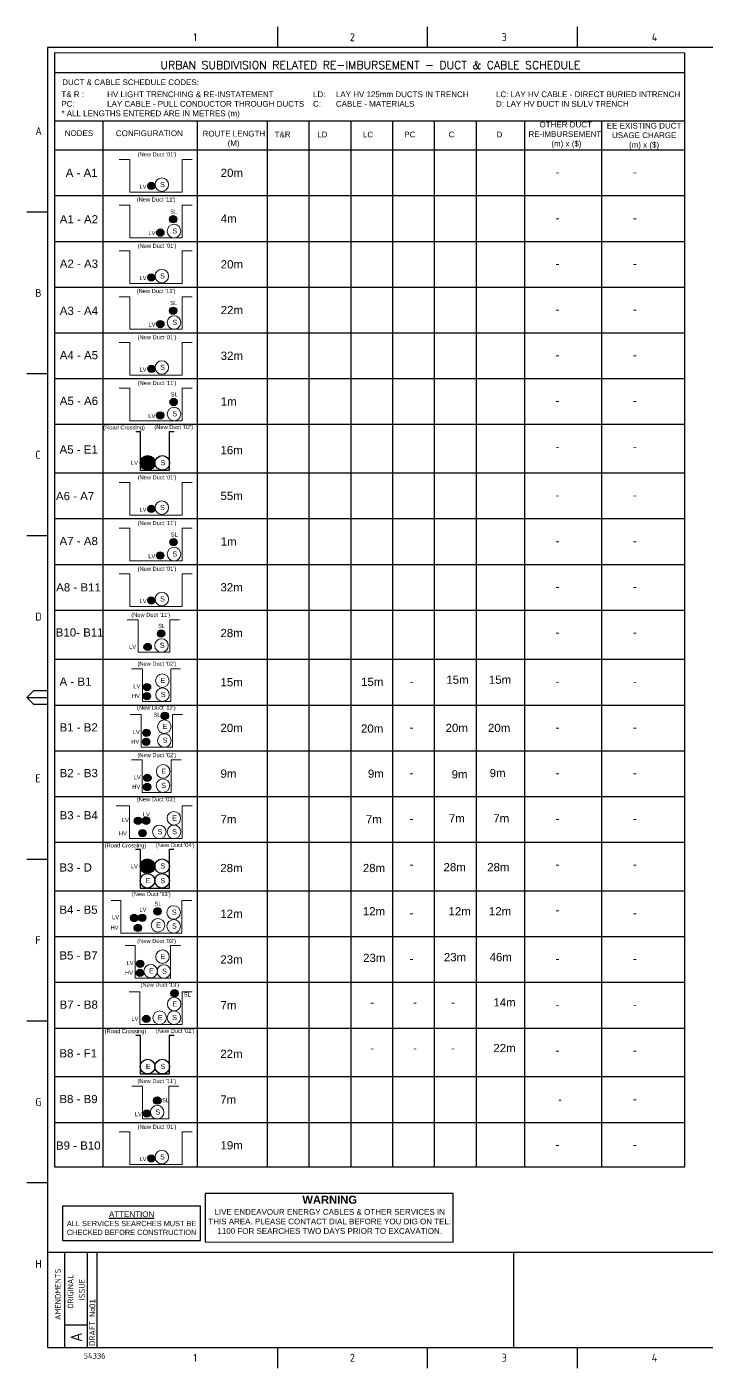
# Paper-space layout 'A1_DET_2' of a CAD drawing. Header units: metres. Extents: x -30 to 845, y -333 to 581.
# Drawn here: x -30 to 267, y -5 to 581 of the extents above; entities that cross this region are included whole.
import ezdxf
from ezdxf.enums import TextEntityAlignment as Align

# ---------------------------------------------------------------- set-up
doc = ezdxf.new("R2010")
doc.units = ezdxf.units.M
doc.linetypes.add('Cable New OH', pattern=[6, 4, -2])
doc.layers.get('0').update_dxf_attribs({"color": 6})
for name, color, linetype in [('Duct_SP_NEW', 2, 'Continuous'), ('Notes', 7, 'Continuous'), ('SupportsUG_SP_EXT', 7, 'Continuous')]:
    doc.layers.add(name, color=color, linetype=linetype)
doc.styles.add('Elec', font='romand__.ttf')
doc.styles.add('iecISOCP', font='isocp.shx')
doc.styles.get("Standard").update_dxf_attribs({"font": 'arial.ttf'})

# ---------------------------------------------------------------- blocks, each defined once
blk = doc.blocks.new('Note_Warning')
at = {"layer": 'Notes', "color": 0, "linetype": 'Continuous'}
blk.add_lwpolyline([(0, 0), (108.42, -0.04), (108.37, 21.2), (0.02, 21.22)], close=True, dxfattribs=at)
at = {"layer": 'Notes', "color": 0, "linetype": 'Continuous', "insert": (54.44, 20.23), "char_height": 3.5, "width": 105.9, "attachment_point": 2, "style": 'iecISOCP'}
blk.add_mtext('{\\fArial|b1|i0|c0|p34;WARNING\\P\\fArial|b0|i0|c0|p34;\\H0.7143x;LIVE ENDEAVOUR ENERGY CABLES & OTHER SERVICES IN THIS AREA. PLEASE CONTACT DIAL BEFORE YOU DIG ON TEL: 1100 FOR SEARCHES TWO DAYS PRIOR TO EXCAVATION.}', dxfattribs=at)
blk = doc.blocks.new('Note_Services Searches')
at = {"layer": 'Notes'}
blk.add_lwpolyline([(0, 0), (60.33, 0), (60.33, 15.02), (0, 15.02)], close=True, dxfattribs=at)
at = {"layer": 'Notes', "insert": (30.27, 7.63), "char_height": 2.3, "width": 62.8509, "attachment_point": 5}
blk.add_mtext('{\\fArial|b0|i0|c238|p34;\\H1.087x;\\LATTENTION\\H0.92x;\\P\\lALL SERVICES SEARCHES MUST BE\\PCHECKED BEFORE CONSTRUCTION}', dxfattribs=at)
blk = doc.blocks.new('A1_FRAME_TITLE')
at = {"layer": 'Notes', "linetype": 'Continuous'}
for p, q in [((89.14, 574.39), (89.14, 583.39)), ((154.65, 574.39), (154.65, 583.39)), ((220.16, 574.39), (220.16, 583.39)), ((-11.55, 502.43), (-20.55, 502.43)), ((-11.56, 431.68), (-20.55, 431.68)), ((-11.56, 360.93), (-20.55, 360.93)), ((-20.55, 290.18), (-17.55, 293.18)), ((-20.55, 290.18), (-11.55, 290.18)), ((-17.55, 287.18), (-20.55, 290.18)), ((-17.55, 293.18), (-11.56, 293.18)), ((-11.56, 287.18), (-17.55, 287.18)), ((-11.55, 219.43), (-20.55, 219.43)), ((-11.55, 148.68), (-20.55, 148.68)), ((-11.55, 77.93), (-20.55, 77.93)), ((89.14, -3.03), (89.14, 5.97)), ((154.65, -3.03), (154.65, 5.97)), ((220.16, -3.03), (220.16, 5.97))]:
    blk.add_line(p, q, dxfattribs=at)
at = {"layer": 'Notes', "color": 3, "linetype": 'Continuous'}
for p, q in [((-11.55, 574.39), (-11.55, 5.97)), ((-3.96, 5.97), (-3.96, 47.62)), ((6.04, 5.97), (6.04, 47.62)), ((10.19, 5.98), (10.19, 47.62)), ((192.37, 5.97), (192.37, 47.62)), ((-3.96, 15.97), (6.04, 15.97))]:
    blk.add_line(p, q, dxfattribs=at)
at = {"layer": 'Notes', "color": 3, "linetype": 'Continuous', "flags": 128}
for points in [[(149.5, 574.39), (-11.55, 574.39)], [(844.88, 574.39), (149.5, 574.39)], [(-11.55, 47.62), (123.8, 47.62)], [(123.8, 47.62), (844.88, 47.62)], [(-11.55, 5.97), (844.88, 5.97)]]:
    blk.add_lwpolyline(points, dxfattribs=at)
blk.add_attdef('DRAFT_NUM', (9.35, 23.29), '', height=2.5, rotation=90)
at = {"layer": 'Notes', "color": 7, "style": 'iecISOCP'}
for s, p in [('1', (52.24, 577.12)), ('2', (120.7, 577.12)), ('3', (187.09, 577.12)), ('4', (252.67, 577.12)), ('A', (-16.81, 536.06)), ('B', (-16.81, 465.31)), ('C', (-16.81, 394.56)), ('D', (-16.81, 323.81)), ('E', (-16.81, 253.06)), ('F', (-16.81, 182.31)), ('G', (-16.81, 111.56)), ('H', (-16.81, 40.81)), ('1', (52.24, -0.22)), ('2', (120.7, -0.22)), ('3', (187.09, -0.2)), ('4', (252.67, -0.22))]:
    blk.add_text(s, height=3.5, dxfattribs=at).set_placement(p)
for s, height, p in [('AMENDMENTS', 2.5, (-5.71, 18.02)), ('ORIGINAL', 2.5, (-0.21, 22.94)), ('ISSUE', 2.5, (4.79, 26.69)), ('DRAFT No.', 2.5, (9.29, 6.74)), ('A', 5, (3.54, 8.47))]:
    blk.add_text(s, height=height, rotation=90, dxfattribs=at).set_placement(p)
at = {"layer": 'Notes', "color": 7, "style": 'iecISOCP', "flags": 8}
blk.add_attdef('VERSION_NO', text='', height=2.5, rotation=90, dxfattribs=at).set_placement((302.04, 43.81), align=Align.MIDDLE_CENTER)
at = {"layer": 'Notes', "color": 7, "style": 'iecISOCP'}
for tag, p in [('CAP_NO', (513.19, 43.46)), ('IE_NUM', (513.05, 37.81)), ('REF_No_1', (335.24, 32.31)), ('REF_1', (362.52, 32.31)), ('GEN_WO', (441.71, 31.76)), ('HV_SWITCH', (513.46, 32.16)), ('REF_No_2', (335.24, 26.31)), ('REF_2', (362.52, 26.31)), ('OH_WO', (441.71, 25.81)), ('UBD_REF', (513.05, 25.83)), ('REF_No_3', (335.24, 20.31)), ('REF_3', (362.52, 20.31)), ('UG_WO', (441.71, 20.05)), ('GIS_MAP_No', (513.05, 20.04)), ('REF_No_4', (335.24, 14.31)), ('REF_4', (362.52, 14.31)), ('SUB_WO', (441.71, 13.81)), ('HV_OP_DIAG', (513.33, 14.2)), ('LGA', (512.95, 7.78))]:
    blk.add_attdef(tag, p, '', height=2.5, dxfattribs=at)
at = {"layer": 'Notes', "style": 'iecISOCP'}
for tag, p in [('T1', (684.37, 39.47)), ('T2', (684.37, 34.35)), ('T3', (684.37, 28.92)), ('T4', (684.37, 23.66)), ('T5', (684.37, 18.23)), ('T6', (684.37, 12.97))]:
    blk.add_attdef(tag, text='', height=3.5, dxfattribs=at).set_placement(p, align=Align.CENTER)
at = {"layer": 'Notes', "color": 7, "style": 'iecISOCP'}
for tag, p in [('scale', (567.76, 33.27)), ('DRAWN', (567.76, 24.93)), ('DATE', (567.76, 16.88)), ('CHD', (567.76, 8.37)), ('DESIGN', (605.62, 9.15))]:
    blk.add_attdef(tag, text='', height=2.5, dxfattribs=at).set_placement(p, align=Align.CENTER)
at = {"layer": 'Notes', "color": 4, "style": 'iecISOCP'}
blk.add_attdef('NUM', text='', height=7, dxfattribs=at).set_placement((812.88, 20.12), align=Align.MIDDLE_CENTER)
at = {"layer": 'Notes', "color": 1, "style": 'iecISOCP'}
blk.add_attdef('REV', text='', height=5, dxfattribs=at).set_placement((840.57, 17.1), align=Align.CENTER)
at = {"layer": 'Notes', "color": 7, "style": 'iecISOCP'}
for tag, p in [('NS', (811.23, 8.12)), ('SHTS', (825.93, 8.12))]:
    blk.add_attdef(tag, text='', height=2.5, dxfattribs=at).set_placement(p, align=Align.MIDDLE)
at = {"layer": 'Notes', "style": 'iecISOCP'}
blk.add_attdef('ExportID', (-11.47, 2.39), '', height=2.5, dxfattribs=at)
at = {"layer": 'Notes', "style": 'iecISOCP', "flags": 1}
for tag, p in [('ProjectType', (-6.37, -26.8)), ('ProjectNumber', (3.01, -26.82)), ('DrawingNumber', (14.96, -26.8)), ('ProjectDescription', (27.02, -26.83)), ('ExportDate', (39.74, -26.79)), ('ExportUserName', (48.61, -26.8)), ('DesignerCompanyName', (60.94, -26.79)), ('ExportAreaOfInterest', (76.55, -26.81)), ('GIS_SUCCESS', (91.45, -26.78)), ('CAD_SUCCESS', (101.24, -26.78)), ('DEPOTCODE', (111.56, -26.88)), ('ExportCategories', (119.53, -26.8)), ('Comments', (133.84, -26.88))]:
    blk.add_attdef(tag, p, '', height=1, dxfattribs=at)
blk = doc.blocks.new('CABLE_LARGE_NEW')
h = blk.add_hatch(color=256)
edge = h.paths.add_edge_path()
edge.add_arc((0, 0.8), 0.8, 0, 360)
blk.add_circle((0, 0.8), 0.8)
for tag, flags, p in [('COND_CODE', 9, (1.5, 0)), ('STATE', 9, (1.5, -0.4)), ('XSECT_SIZE', 9, (1.5, -0.6)), ('OWNED_BY', 9, (1.5, -1)), ('OPERATED_BY', 9, (1.5, -1.2)), ('FB_REFERENCE', 9, (1.5, -0.2)), ('NOTES', 9, (1.5, -0.8)), ('MAINTAINED_BY', 9, (1.5, -1.4)), ('Z', 1, (1.5, -1.6))]:
    blk.add_attdef(tag, text='', height=0.2, dxfattribs=dict(flags=flags)).set_placement(p, align=Align.MIDDLE_LEFT)
blk = doc.blocks.new('DUCT_50_NEW')
blk.add_circle((0, 0.4), 0.4)
at = {"flags": 1}
blk.add_attdef('Z', (0, 0), '', height=0.2, dxfattribs=at)
at = {"flags": 9}
for tag, p in [('DUCT_CODE', (0, 0)), ('XSECT_TYPE', (0, -0.2)), ('STATE', (0, -0.6)), ('OWNED_BY', (0, -1.01)), ('OPERATED_BY', (0, -1.21)), ('FB_REFERENCE', (0, -0.4)), ('NOTES', (0, -0.8)), ('MAINTAINED_BY', (0, -1.42))]:
    blk.add_attdef(tag, text='', height=0.2, dxfattribs=at).set_placement(p, align=Align.MIDDLE_LEFT)
blk = doc.blocks.new('CABLE_SMALL_NEW')
h = blk.add_hatch(color=256)
edge = h.paths.add_edge_path()
edge.add_arc((0, 0.4), 0.4, 0, 360)
blk.add_circle((0, 0.4), 0.4)
for tag, flags, p in [('COND_CODE', 9, (1.5, 0)), ('STATE', 9, (1.5, -0.4)), ('XSECT_SIZE', 9, (1.5, -0.6)), ('OWNED_BY', 9, (1.5, -1)), ('OPERATED_BY', 9, (1.5, -1.2)), ('FB_REFERENCE', 9, (1.5, -0.2)), ('NOTES', 9, (1.5, -0.8)), ('MAINTAINED_BY', 9, (1.5, -1.4)), ('Z', 1, (1.5, -1.6))]:
    blk.add_attdef(tag, text='', height=0.2, dxfattribs=dict(flags=flags)).set_placement(p, align=Align.MIDDLE_LEFT)
blk = doc.blocks.new('TRENCH_HV_2_DUCTS')
blk.add_lwpolyline([(-0.5, 4.25), (0, 4.25), (0, 0), (3.2, 0), (3.2, 4.25), (3.7, 4.25)])
blk = doc.blocks.new('DUCT_NEW')
blk.add_circle((0, 0.8), 0.8)
at = {"flags": 1}
blk.add_attdef('Z', (0, 0), '', height=0.2, dxfattribs=at)
at = {"flags": 9}
for tag, p in [('DUCT_CODE', (0, 0)), ('XSECT_TYPE', (0, -0.2)), ('STATE', (0, -0.6)), ('OWNED_BY', (0, -1.02)), ('OPERATED_BY', (0, -1.23)), ('FB_REFERENCE', (0, -0.4)), ('NOTES', (0, -0.8)), ('MAINTAINED_BY', (0, -1.42))]:
    blk.add_attdef(tag, text='', height=0.2, dxfattribs=at).set_placement(p, align=Align.MIDDLE_LEFT)
blk = doc.blocks.new('NOTE_NEW-DUCT-REQ')
for p, q in [((-383.09, -1205.58), (-107.43, -1205.58)), ((-383.09, -1226.71), (-107.43, -1226.71)), ((-361.92, -1226.71), (-361.92, -1684.06)), ((-320.65, -1226.71), (-320.65, -1684.06)), ((-290.05, -1226.71), (-290.05, -1684.06)), ((-271.79, -1226.71), (-271.79, -1684.06)), ((-253.53, -1226.71), (-253.53, -1684.06)), ((-235.27, -1226.71), (-235.27, -1684.06)), ((-217.01, -1226.71), (-217.01, -1684.06)), ((-198.75, -1226.71), (-198.75, -1684.06)), ((-177.61, -1226.71), (-177.61, -1684.06)), ((-143.84, -1226.71), (-143.84, -1684.06)), ((-383.01, -1259.49), (-107.43, -1259.49)), ((-383.01, -1279.48), (-107.43, -1279.48)), ((-383.01, -1299.47), (-107.43, -1299.47)), ((-383.01, -1319.46), (-107.43, -1319.46)), ((-383.01, -1339.44), (-107.43, -1339.44)), ((-383.01, -1359.43), (-107.43, -1359.43)), ((-383.09, -1380.71), (-107.43, -1380.71)), ((-383.09, -1400.7), (-107.43, -1400.7)), ((-383.09, -1420.69), (-107.43, -1420.69)), ((-383.09, -1440.68), (-107.43, -1440.68)), ((-383.09, -1462.18), (-107.43, -1462.18)), ((-383.09, -1482.17), (-107.43, -1482.17)), ((-383.09, -1502.16), (-107.43, -1502.16)), ((-383.09, -1522.14), (-107.43, -1522.14)), ((-383.09, -1542.13), (-107.43, -1542.13)), ((-383.18, -1563.41), (-107.43, -1563.41)), ((-383.18, -1583.4), (-107.43, -1583.4)), ((-383.18, -1603.39), (-107.43, -1603.39)), ((-383.09, -1623.38), (-107.43, -1623.38)), ((-383.18, -1644.65), (-107.43, -1644.65)), ((-383.18, -1664.64), (-107.43, -1664.64)), ((-383.09, -1684.06), (-107.43, -1684.06))]:
    blk.add_line(p, q)
for points in [[(-107.43, -1684.06), (-107.41, -1197.23), (-383.07, -1197.06), (-383.09, -1684.06)], [(-383.09, -1239.5), (-107.43, -1239.5)]]:
    blk.add_lwpolyline(points)
at = {"layer": 'Duct_SP_NEW', "lineweight": 0}
for points in [[(-354.74, -1243.68), (-350.02, -1243.68), (-350.02, -1257.96), (-327.18, -1257.96), (-327.18, -1243.68), (-322.83, -1243.68)], [(-354.74, -1263.67), (-350.02, -1263.67), (-350.02, -1277.94), (-327.18, -1277.94), (-327.18, -1263.67), (-322.83, -1263.67)], [(-354.74, -1283.66), (-350.02, -1283.66), (-350.02, -1297.93), (-327.18, -1297.93), (-327.18, -1283.66), (-322.83, -1283.66)], [(-354.74, -1303.65), (-350.02, -1303.65), (-350.02, -1317.92), (-327.18, -1317.92), (-327.18, -1303.65), (-322.83, -1303.65)], [(-354.74, -1323.63), (-350.02, -1323.63), (-350.02, -1337.91), (-327.18, -1337.91), (-327.18, -1323.63), (-322.83, -1323.63)], [(-354.74, -1343.62), (-350.02, -1343.62), (-350.02, -1357.9), (-327.18, -1357.9), (-327.18, -1343.62), (-322.83, -1343.62)], [(-354.74, -1384.89), (-350.02, -1384.89), (-350.02, -1399.17), (-327.18, -1399.17), (-327.18, -1384.89), (-322.83, -1384.89)], [(-354.74, -1404.88), (-350.02, -1404.88), (-350.02, -1419.16), (-327.18, -1419.16), (-327.18, -1404.88), (-322.83, -1404.88)], [(-354.74, -1424.87), (-350.02, -1424.87), (-350.02, -1439.14), (-327.18, -1439.14), (-327.18, -1424.87), (-322.83, -1424.87)], [(-351.19, -1444.86), (-346.47, -1444.86), (-346.47, -1459.13), (-332.66, -1459.13), (-332.66, -1444.86), (-328.31, -1444.86)], [(-349.31, -1466.36), (-344.62, -1466.36), (-344.62, -1480.63), (-332.23, -1480.63), (-332.23, -1466.36), (-327.88, -1466.36)], [(-349.97, -1486.35), (-345.08, -1486.35), (-345.08, -1500.62), (-331.41, -1500.62), (-331.41, -1486.35), (-327.06, -1486.35)], [(-349.39, -1506.09), (-344.67, -1506.09), (-344.67, -1520.37), (-332.06, -1520.37), (-332.06, -1506.09), (-327.71, -1506.09)], [(-356.1, -1526.32), (-350.28, -1526.32), (-350.28, -1540.6), (-327.26, -1540.6), (-327.26, -1526.32), (-322.91, -1526.32)], [(-358.26, -1567.59), (-353.99, -1567.59), (-353.99, -1581.87), (-327.35, -1581.87), (-327.35, -1567.59), (-323, -1567.59)], [(-352.07, -1587.38), (-347.8, -1587.38), (-347.8, -1601.65), (-332.3, -1601.65), (-332.3, -1587.38), (-327.95, -1587.38)], [(-350.43, -1607.57), (-345.71, -1607.57), (-345.71, -1621.84), (-327.26, -1621.84), (-327.26, -1607.57), (-322.91, -1607.57)], [(-349.2, -1648.83), (-344.48, -1648.83), (-344.48, -1663.11), (-333.06, -1663.11), (-333.06, -1648.83), (-328.71, -1648.83)], [(-354.74, -1668.82), (-350.02, -1668.82), (-350.02, -1683.1), (-327.18, -1683.1), (-327.18, -1668.82), (-322.83, -1668.82)]]:
    blk.add_lwpolyline(points, dxfattribs=at)
for centre in [(-336.1, -1254.68), (-330.74, -1274.98), (-336.1, -1294.66), (-330.74, -1314.96), (-336.1, -1334.63), (-330.74, -1354.94), (-336.1, -1395.89), (-330.74, -1416.2), (-336.1, -1435.87), (-336.22, -1456.17), (-335.9, -1471.54), (-335.79, -1477.67), (-335.04, -1491.65), (-334.97, -1497.66), (-335.54, -1511.21), (-335.62, -1517.41), (-330.83, -1531.68), (-337.18, -1537.64), (-330.82, -1537.64), (-330.94, -1572.86), (-337.8, -1578.46), (-330.91, -1578.91), (-335.8, -1592.21), (-340.98, -1598.52), (-335.21, -1598.65), (-330.69, -1612.93), (-337.06, -1618.88), (-330.82, -1618.88), (-338.14, -1660.2), (-336.1, -1679.82)]:
    blk.add_circle(centre, 2.96, dxfattribs=at)
at = {"xscale": 4, "yscale": 4, "zscale": 4}
blk.add_blockref('DUCT_NEW', (-342.39, -1555.83), dxfattribs=at)
at = {"layer": 'Duct_SP_NEW', "linetype": 'Cable New OH', "lineweight": 0}
for name, p, xscale, yscale, zscale in [('CABLE_LARGE_NEW', (-340.66, -1256.84), 2, 2, 2), ('CABLE_SMALL_NEW', (-331.13, -1271.41), 4, 4, 4), ('CABLE_LARGE_NEW', (-336.77, -1277.25), 2, 2, 2), ('CABLE_LARGE_NEW', (-340.66, -1296.82), 2, 2, 2), ('CABLE_SMALL_NEW', (-331.13, -1311.39), 4, 4, 4), ('CABLE_LARGE_NEW', (-336.77, -1317.23), 2, 2, 2), ('CABLE_LARGE_NEW', (-340.66, -1336.8), 2, 2, 2), ('CABLE_SMALL_NEW', (-330.96, -1351.31), 4, 4, 4), ('CABLE_LARGE_NEW', (-336.82, -1357.15), 2, 2, 2), ('CABLE_LARGE_NEW', (-342.3, -1379.46), 4, 4, 4), ('CABLE_LARGE_NEW', (-340.66, -1398.05), 2, 2, 2), ('CABLE_SMALL_NEW', (-330.96, -1412.57), 4, 4, 4), ('CABLE_LARGE_NEW', (-336.82, -1418.41), 2, 2, 2), ('CABLE_LARGE_NEW', (-340.66, -1438.03), 2, 2, 2), ('CABLE_SMALL_NEW', (-336.44, -1452.54), 4, 4, 4), ('CABLE_LARGE_NEW', (-342.3, -1458.38), 2, 2, 2), ('CABLE_LARGE_NEW', (-342.68, -1479.88), 2, 2, 2), ('CABLE_LARGE_NEW', (-342.6, -1475.93), 2, 2, 2), ('CABLE_SMALL_NEW', (-334.81, -1488.54), 4, 4, 4), ('CABLE_LARGE_NEW', (-342.85, -1495.91), 2, 2, 2), ('CABLE_LARGE_NEW', (-342.93, -1499.87), 2, 2, 2), ('CABLE_LARGE_NEW', (-342.43, -1515.66), 2, 2, 2), ('CABLE_LARGE_NEW', (-342.51, -1519.62), 2, 2, 2), ('CABLE_LARGE_NEW', (-346.51, -1534.44), 2, 2, 2), ('CABLE_LARGE_NEW', (-342.97, -1534.34), 2, 2, 2), ('CABLE_LARGE_NEW', (-344.54, -1539.8), 2, 2, 2), ('CABLE_SMALL_NEW', (-338.02, -1573.98), 4, 4, 4), ('CABLE_LARGE_NEW', (-348.2, -1576.88), 2, 2, 2), ('CABLE_LARGE_NEW', (-344.66, -1576.77), 2, 2, 2), ('CABLE_LARGE_NEW', (-346.56, -1581.24), 2, 2, 2), ('CABLE_LARGE_NEW', (-345.57, -1596.95), 2, 2, 2), ('CABLE_LARGE_NEW', (-345.65, -1600.9), 2, 2, 2), ('CABLE_SMALL_NEW', (-330.56, -1609.79), 4, 4, 4), ('CABLE_LARGE_NEW', (-342.88, -1621.01), 2, 2, 2), ('CABLE_SMALL_NEW', (-338.05, -1656.72), 4, 4, 4), ('CABLE_LARGE_NEW', (-342.7, -1662.36), 2, 2, 2), ('CABLE_LARGE_NEW', (-340.66, -1681.98), 2, 2, 2)]:
    blk.add_blockref(name, p, dxfattribs=dict(at, xscale=xscale, yscale=yscale, zscale=zscale))
at = {"layer": 'Duct_SP_NEW', "lineweight": 0, "xscale": 4, "yscale": 4, "zscale": 4}
for name, p in [('DUCT_50_NEW', (-331.13, -1271.41)), ('DUCT_50_NEW', (-331.13, -1311.39)), ('DUCT_50_NEW', (-330.96, -1351.31)), ('TRENCH_HV_2_DUCTS', (-345.5, -1379.53)), ('DUCT_NEW', (-342.3, -1379.53)), ('DUCT_NEW', (-335.9, -1379.53)), ('DUCT_50_NEW', (-330.96, -1412.57)), ('DUCT_50_NEW', (-336.44, -1452.54)), ('DUCT_50_NEW', (-334.81, -1488.46)), ('TRENCH_HV_2_DUCTS', (-345.59, -1562.23)), ('CABLE_LARGE_NEW', (-342.39, -1555.83)), ('DUCT_NEW', (-335.99, -1555.83)), ('DUCT_NEW', (-342.39, -1562.23)), ('DUCT_NEW', (-335.99, -1562.23)), ('TRENCH_HV_2_DUCTS', (-345.5, -1643.47)), ('DUCT_NEW', (-342.3, -1643.47)), ('DUCT_NEW', (-335.9, -1643.47)), ('DUCT_50_NEW', (-338.14, -1656.72))]:
    blk.add_blockref(name, p, dxfattribs=at)
at = {"color": 7, "lineweight": -3, "style": 'Elec'}
blk.add_text('URBAN SUBDIVISION RELATED RE-IMBURSEMENT - DUCT & CABLE SCHEDULE', height=3.5, dxfattribs=at).set_placement((-244.91, -1202.37), align=Align.MIDDLE_CENTER)
at = {"color": 7, "lineweight": -3}
for s, p in [("(New Duct '01')", (-338.21, -1240.54)), ("(New Duct '11')", (-338.61, -1260.29)), ("(New Duct '01')", (-338.21, -1280.51)), ("(New Duct '11')", (-338.61, -1300.26)), ("(New Duct '01')", (-338.21, -1320.49)), ("(New Duct '11')", (-338.21, -1340.48)), ('(Road Crossing)', (-352.62, -1359.91)), ("(New Duct '02')", (-330.89, -1359.77)), ("(New Duct '01')", (-338.21, -1381.75)), ("(New Duct '11')", (-338.21, -1401.74)), ("(New Duct '01')", (-338.21, -1421.73)), ("(New Duct '11')", (-340.99, -1441.83)), ("(New Duct '02')", (-338.29, -1463.21)), ("(New Duct '12')", (-338.51, -1482.4)), ("(New Duct '02')", (-338.29, -1503.19)), ("(New Duct '03')", (-338.59, -1522.49)), ('(Road Crossing)', (-352, -1542.61)), ("(New Duct '04')", (-330.27, -1542.47)), ("(New Duct '13')", (-340.73, -1563.89)), ("(New Duct '03')", (-338.38, -1584.44)), ("(New Duct '13')", (-336.94, -1603.55)), ('(Road Crossing)', (-352, -1623.86)), ("(New Duct '02')", (-330.27, -1623.72)), ("(New Duct '11')", (-338.29, -1645.69)), ("(New Duct '01')", (-338.21, -1665.68))]:
    blk.add_text(s, height=1.79, dxfattribs=at).set_placement(p, align=Align.TOP_CENTER)
at = {"color": 1, "lineweight": -3, "attachment_point": 1}
for s, insert, char_height, width in [('{\\C7;T& R : ^IHV LIGHT TRENCHING & RE-INSTATEMENT^I^ILD: ^ILAY HV 125mm DUCTS IN TRENCH^I^ILC: LAY HV CABLE - DIRECT BURIED INTRENCH\\PPC:    ^I^ILAY CABLE - PULL CONDUCTOR THROUGH DUCTS^IC:^ICABLE - MATERIALS^I^I^I^ID: LAY HV DUCT IN SL/LV TRENCH\\P* ALL LENGTHS ENTERED ARE IN METRES (m)\\P\\P^I}', (-380.01, -1213.92), 2.5, 270.2031), ('{\\C7;DUCT & CABLE SCHEDULE CODES:}', (-379.65, -1208.65), 2.5, 70.9939), ('{\\C7;NODES}', (-378.54, -1230.93), 2.5, 21.3007), ('{\\C7;CONFIGURATION}', (-356.19, -1230.96), 2.5, 31.8297), ('\\pi1.0147;{\\C7;ROUTE LENGTH \\P\\pi11.968;(M)}', (-319.3, -1231.12), 2.5, 28.8337), ('{\\C7;T&R            LD                LC              PC               C                   D      }', (-286.8, -1231.5), 2.5, 106.8141), ('{\\C7;     OTHER DUCT\\PRE-IMBURSEMENT\\P^I(m) x ($)}', (-175.82, -1227.15), 2.5, 38.7746), ('\\pi3.2601;{\\C7;EE EXISTING DUCT \\P\\pi5.5486;USAGE CHARGE\\P\\pi12.961;(m) x ($)}', (-144.83, -1227.65), 2.5, 38.7746), ('{\\C7;A - A1}', (-378.12, -1247.72), 3.5911, 15.2658), ('{\\C7;20m}', (-310.37, -1247.72), 3.591, 11.2588), ('{\\C7;LV}', (-345.84, -1254.64), 1.796, 5.6294), ('{\\C7;S}', (-336.87, -1253.47), 2.244, 7.0367), ('{\\C7;-}', (-163.93, -1247.38), 3.591, 11.2588), ('{\\C7;-}', (-130.16, -1247.38), 3.591, 11.2588), ('{\\C7;SL}', (-332.39, -1265.56), 1.796, 5.6294), ('{\\C7;A1 - A2}', (-380.72, -1268.02), 3.5911, 17.451), ('{\\C7;4m}', (-310.37, -1267.71), 3.591, 11.2588), ('{\\C7;-}', (-163.93, -1267.37), 3.591, 11.2588), ('{\\C7;-}', (-130.16, -1267.37), 3.591, 11.2588), ('{\\C7;LV}', (-341.95, -1274.93), 1.796, 5.6294), ('{\\C7;S}', (-331.5, -1273.77), 2.244, 7.0367), ('{\\C7;A2 - A3}', (-380.71, -1287.45), 3.5911, 17.3671), ('{\\C7;20m}', (-310.37, -1287.7), 3.591, 11.2588), ('{\\C7;-}', (-163.93, -1287.36), 3.591, 11.2588), ('{\\C7;-}', (-130.16, -1287.36), 3.591, 11.2588), ('{\\C7;LV}', (-345.84, -1294.62), 1.796, 5.6294), ('{\\C7;S}', (-336.87, -1293.44), 2.244, 7.0367), ('{\\C7;SL}', (-332.39, -1305.53), 1.796, 5.6294), ('{\\C7;22m}', (-310.37, -1307.69), 3.591, 11.2588), ('{\\C7;A3 - A4}', (-380.72, -1308), 3.5911, 17.451), ('{\\C7;-}', (-163.93, -1307.35), 3.591, 11.2588), ('{\\C7;-}', (-130.16, -1307.35), 3.591, 11.2588), ('{\\C7;LV}', (-341.95, -1314.91), 1.796, 5.6294), ('{\\C7;S}', (-331.5, -1313.75), 2.244, 7.0367), ('{\\C7;A4 - A5}', (-380.71, -1327.43), 3.5911, 17.3671), ('{\\C7;32m}', (-310.37, -1327.68), 3.591, 11.2588), ('{\\C7;-}', (-163.93, -1327.34), 3.591, 11.2588), ('{\\C7;-}', (-130.16, -1327.34), 3.591, 11.2588), ('{\\C7;LV}', (-345.84, -1334.59), 1.796, 5.6294), ('{\\C7;S}', (-336.87, -1333.42), 2.244, 7.0367), ('{\\C7;A5 - A6}', (-380.71, -1347.42), 3.5911, 17.3671), ('{\\C7;SL}', (-332.22, -1345.46), 1.796, 5.6294), ('{\\C7;1m}', (-310.37, -1347.66), 3.591, 11.2588), ('{\\C7;S}', (-331.5, -1353.73), 2.244, 7.0367), ('{\\C7;-}', (-163.93, -1347.32), 3.591, 11.2588), ('{\\C7;-}', (-130.16, -1347.32), 3.591, 11.2588), ('{\\C7;LV}', (-342, -1354.95), 1.796, 5.6294), ('{\\C7;A5 - E1}', (-380.8, -1368.69), 3.5911, 17.3671), ('{\\C7;16m}', (-310.46, -1368.94), 3.591, 11.2588), ('{\\C7;-}', (-163.93, -1367.31), 3.591, 11.2588), ('{\\C7;-}', (-130.16, -1367.31), 3.591, 11.2588), ('{\\C7;LV}', (-349.58, -1375.37), 1.796, 5.6294), ('{\\C7;S}', (-336.66, -1375.11), 2.244, 7.0367), ('{\\C7;A6 - A7}', (-382.38, -1389.02), 3.5911, 19.7414), ('{\\C7;55m}', (-310.46, -1388.93), 3.591, 11.2588), ('{\\C7;S}', (-336.87, -1394.68), 2.244, 7.0367), ('{\\C7;-}', (-163.93, -1388.59), 3.591, 11.2588), ('{\\C7;-}', (-130.16, -1388.59), 3.591, 11.2588), ('{\\C7;LV}', (-345.84, -1395.85), 1.796, 5.6294), ('{\\C7;SL}', (-332.22, -1406.72), 1.796, 5.6294), ('{\\C7;A7 - A8}', (-380.8, -1408.67), 3.5911, 17.3671), ('{\\C7;1m}', (-310.37, -1408.92), 3.591, 11.2588), ('{\\C7;-}', (-163.93, -1408.58), 3.591, 11.2588), ('{\\C7;-}', (-130.16, -1408.58), 3.591, 11.2588), ('{\\C7;LV}', (-342, -1416.2), 1.796, 5.6294), ('{\\C7;S}', (-331.5, -1414.98), 2.244, 7.0367), ('{\\C7;A8 - B11}', (-382.29, -1428.94), 3.5911, 18.5754), ('{\\C7;32m}', (-310.46, -1428.91), 3.591, 11.2588), ('{\\C7;-}', (-163.93, -1428.57), 3.591, 11.2588), ('{\\C7;-}', (-130.16, -1428.57), 3.591, 11.2588), ('{\\C7;LV}', (-345.84, -1435.83), 1.796, 5.6294), ('{\\C7;S}', (-336.87, -1434.65), 2.244, 7.0367), ('{\\C7;SL}', (-337.71, -1446.69), 1.796, 5.6294), ('{\\C7;B10- B11}', (-382.48, -1448.65), 3.5911, 23.0253), ('{\\C7;28m}', (-310.46, -1448.9), 3.591, 11.2588), ('{\\C7;-}', (-163.93, -1448.56), 3.591, 11.2588), ('{\\C7;-}', (-130.16, -1448.56), 3.591, 11.2588), ('{\\C7;LV}', (-350.41, -1455.84), 1.796, 5.6294), ('{\\C7;S}', (-336.98, -1454.96), 2.244, 7.0367), ('{\\C7;A - B1}', (-380.8, -1470.15), 3.5911, 17.3671), ('{\\C7;E}', (-336.66, -1470.32), 2.244, 7.0367), ('{\\C7;15m}', (-310.46, -1470.4), 3.591, 11.2588), ('{\\C7;15m}', (-249.01, -1470.24), 3.591, 11.2588), ('{\\C7;15m}', (-211.73, -1469.31), 3.591, 11.2588), ('{\\C7;15m}', (-193.11, -1469.31), 3.591, 11.2588), ('{\\C7;HV}', (-349.2, -1477.29), 1.796, 5.6294), ('{\\C7;LV}', (-348.56, -1473.07), 1.796, 5.6294), ('{\\C7;S}', (-336.55, -1476.46), 2.244, 7.0367), ('{\\C7;-}', (-227.77, -1470.06), 3.591, 11.2588), ('{\\C7;-}', (-163.93, -1470.06), 3.591, 11.2588), ('{\\C7;-}', (-130.16, -1470.06), 3.591, 11.2588), ('{\\C7;SL}', (-339.79, -1485.49), 1.796, 5.6294), ('{\\C7;B1 - B2}', (-380.8, -1490.14), 3.5911, 17.3671), ('{\\C7;LV}', (-348.81, -1493.06), 1.796, 5.6294), ('{\\C7;E}', (-335.8, -1490.44), 2.244, 7.0367), ('{\\C7;20m}', (-310.46, -1490.39), 3.591, 11.2588), ('{\\C7;20m}', (-249.05, -1490.66), 3.591, 11.2588), ('{\\C7;-}', (-227.77, -1490.05), 3.591, 11.2588), ('{\\C7;20m}', (-212.04, -1490.38), 3.591, 11.2588), ('{\\C7;20m}', (-193.53, -1490.38), 3.591, 11.2588), ('{\\C7;-}', (-163.93, -1490.05), 3.591, 11.2588), ('{\\C7;-}', (-130.16, -1490.05), 3.591, 11.2588), ('{\\C7;HV}', (-349.45, -1497.28), 1.796, 5.6294), ('{\\C7;S}', (-335.73, -1496.45), 2.244, 7.0367), ('{\\C7;B2 - B3}', (-380.8, -1510.13), 3.5911, 17.3671), ('{\\C7;LV}', (-348.39, -1512.81), 1.796, 5.6294), ('{\\C7;E}', (-336.3, -1510), 2.244, 7.0367), ('{\\C7;9m}', (-310.46, -1510.38), 3.591, 11.2588), ('{\\C7;9m}', (-246.02, -1510.38), 3.591, 11.2588), ('{\\C7;-}', (-227.77, -1510.04), 3.591, 11.2588), ('{\\C7;9m}', (-209.4, -1510.68), 3.591, 11.2588), ('{\\C7;9m}', (-192.78, -1510.11), 3.591, 11.2588), ('{\\C7;-}', (-163.93, -1510.04), 3.591, 11.2588), ('{\\C7;-}', (-130.16, -1510.04), 3.591, 11.2588), ('{\\C7;HV}', (-349.03, -1517.03), 1.796, 5.6294), ('{\\C7;S}', (-336.38, -1516.19), 2.244, 7.0367), ('{\\C7;B3 - B4}', (-380.8, -1528.58), 3.5911, 17.3671), ('{\\C7;LV}', (-344.32, -1529.05), 1.796, 5.6294), ('{\\C7;E}', (-331.6, -1530.47), 2.244, 7.0367), ('{\\C7;7m}', (-310.46, -1530.36), 3.591, 11.2588), ('{\\C7;7m}', (-246.89, -1530.36), 3.591, 11.2588), ('{\\C7;7m}', (-210.61, -1529.92), 3.591, 11.2588), ('{\\C7;7m}', (-191.18, -1529.92), 3.591, 11.2588), ('{\\C7;LV}', (-353.57, -1531.56), 1.796, 5.6294), ('{\\C7;S}', (-337.95, -1536.43), 2.244, 7.0367), ('{\\C7;S}', (-331.58, -1536.43), 2.244, 7.0367), ('{\\C7;-}', (-227.77, -1530.02), 3.591, 11.2588), ('{\\C7;-}', (-163.93, -1530.02), 3.591, 11.2588), ('{\\C7;-}', (-130.16, -1530.02), 3.591, 11.2588), ('{\\C7;HV}', (-354.83, -1537.36), 1.796, 12.9962), ('{\\C7;B3 - D}', (-380.89, -1551.39), 3.5911, 17.3671), ('{\\C7;LV}', (-349.66, -1551.74), 1.796, 5.6294), ('{\\C7;S}', (-336.75, -1551.41), 2.244, 7.0367), ('{\\C7;28m}', (-310.54, -1551.64), 3.591, 11.2588), ('{\\C7;28m}', (-248.22, -1551.64), 3.591, 11.2588), ('{\\C7;-}', (-227.77, -1550.01), 3.591, 11.2588), ('{\\C7;28m}', (-212.95, -1551.26), 3.591, 11.2588), ('{\\C7;28m}', (-193.85, -1551.26), 3.591, 11.2588), ('{\\C7;-}', (-163.93, -1550.01), 3.591, 11.2588), ('{\\C7;-}', (-130.16, -1550.01), 3.591, 11.2588), ('{\\C7;E}', (-343.15, -1557.81), 2.244, 7.0367), ('{\\C7;S}', (-336.75, -1557.81), 2.244, 7.0367), ('{\\C7;B4 - B5}', (-380.89, -1569.85), 3.5911, 17.3671), ('{\\C7;LV}', (-345.88, -1570.65), 1.796, 5.6294), ('{\\C7;SL}', (-339.28, -1568.13), 1.796, 5.6294), ('{\\C7;12m}', (-310.54, -1571.63), 3.591, 11.2588), ('{\\C7;12m}', (-248.22, -1570.55), 3.591, 11.2588), ('{\\C7;12m}', (-210.78, -1570.55), 3.591, 11.2588), ('{\\C7;12m}', (-193.11, -1570.55), 3.591, 11.2588), ('{\\C7;LV}', (-357.82, -1574.01), 1.796, 5.6294), ('{\\C7;E}', (-338.57, -1577.24), 2.244, 7.0367), ('{\\C7;S}', (-331.7, -1571.65), 2.244, 7.0367), ('{\\C7;-}', (-227.77, -1571.29), 3.591, 11.2588), ('{\\C7;-}', (-163.93, -1570), 3.591, 11.2588), ('{\\C7;-}', (-130.16, -1571.29), 3.591, 11.2588), ('{\\C7;HV}', (-358.54, -1578.63), 1.796, 12.9962), ('{\\C7;S}', (-331.67, -1577.69), 2.244, 7.0367), ('{\\C7;B5 - B7}', (-380.89, -1589.84), 3.5911, 17.3671), ('{\\C7;LV}', (-351.53, -1594.09), 1.796, 5.6294), ('{\\C7;E}', (-336.57, -1590.99), 2.244, 7.0367), ('{\\C7;23m}', (-310.54, -1591.62), 3.591, 11.2588), ('{\\C7;23m}', (-248.11, -1590.91), 3.591, 11.2588), ('{\\C7;-}', (-227.77, -1591.28), 3.591, 11.2588), ('{\\C7;23m}', (-212.8, -1590.59), 3.591, 11.2588), ('{\\C7;46m}', (-192.81, -1590.59), 3.591, 11.2588), ('{\\C7;-}', (-163.93, -1591.28), 3.591, 11.2588), ('{\\C7;-}', (-130.16, -1591.28), 3.591, 11.2588), ('{\\C7;HV}', (-352.17, -1598.31), 1.796, 5.6294), ('{\\C7;E}', (-341.74, -1597.3), 2.244, 7.0367), ('{\\C7;S}', (-335.98, -1597.43), 2.244, 7.0367), ('{\\C7;B7 - B8}', (-380.8, -1611.36), 3.5911, 17.3671), ('{\\C7;E}', (-331.45, -1611.72), 2.244, 7.0367), ('{\\C7;SL}', (-326.55, -1607.85), 1.796, 5.6294), ('{\\C7;7m}', (-310.46, -1611.61), 3.591, 11.2588), ('{\\C7;-}', (-244.96, -1610.36), 3.591, 11.2588), ('{\\C7; -}', (-227.62, -1610.36), 3.591, 11.2588), ('{\\C7;-}', (-209.67, -1610.36), 3.591, 11.2588), ('{\\C7;14m}', (-191.18, -1610.36), 3.591, 11.2588), ('{\\C7;LV}', (-349.42, -1618.35), 1.796, 5.6294), ('{\\C7;E}', (-337.82, -1617.67), 2.244, 7.0367), ('{\\C7;S}', (-331.58, -1617.67), 2.244, 7.0367), ('{\\C7;-}', (-163.93, -1611.27), 3.591, 11.2588), ('{\\C7;-}', (-130.16, -1611.27), 3.591, 11.2588), ('{\\C7;B8 - F1}', (-380.89, -1632.64), 3.5911, 17.3671), ('{\\C7;22m}', (-310.54, -1632.89), 3.591, 11.2588), ('{\\C7;-}', (-244.96, -1630.34), 3.591, 11.2588), ('{\\C7; - }', (-227.62, -1630.34), 3.591, 11.2588), ('{\\C7;-}', (-209.67, -1630.34), 3.591, 11.2588), ('{\\C7;22m}', (-191.18, -1630.34), 3.591, 11.2588), ('{\\C7;-}', (-163.93, -1631.26), 3.591, 11.2588), ('{\\C7;-}', (-130.16, -1631.26), 3.591, 11.2588), ('{\\C7;E}', (-343.06, -1639.06), 2.244, 7.0367), ('{\\C7;S}', (-336.66, -1639.06), 2.244, 7.0367), ('{\\C7;B8 - B9}', (-380.89, -1652.63), 3.5911, 17.3671), ('{\\C7;7m}', (-310.54, -1652.87), 3.591, 11.2588), ('{\\C7;S}', (-338.9, -1658.98), 2.244, 7.0367), ('{\\C7;SL}', (-335.98, -1654.05), 1.796, 5.6294), ('{\\C7;-}', (-162.89, -1652.71), 3.591, 11.2588), ('{\\C7;-}', (-130.16, -1652.53), 3.591, 11.2588), ('{\\C7;LV}', (-347.88, -1660.16), 1.796, 5.6294), ('{\\C7;B9 - B10}', (-382.38, -1672.96), 3.5911, 19.7414), ('{\\C7;19m}', (-310.46, -1672.86), 3.591, 11.2588), ('{\\C7;-}', (-163.93, -1672.52), 3.591, 11.2588), ('{\\C7;-}', (-130.16, -1672.52), 3.591, 11.2588), ('{\\C7;LV}', (-345.84, -1679.78), 1.796, 5.6294), ('{\\C7;S}', (-336.87, -1678.61), 2.244, 7.0367)]:
    blk.add_mtext(s, dxfattribs=dict(at, insert=insert, char_height=char_height, width=width))

psp = doc.layouts.new('A1_DET_2')

# ---------------------------------------------------------------- block references
at = {"layer": 'Notes'}
for name, p in [('NOTE_NEW-DUCT-REQ', (365.49, 1766.68)), ('Note_Warning', (48.34, 49.75))]:
    psp.add_blockref(name, p, dxfattribs=at)
at = {"layer": 'Notes', "color": 7}
psp.add_blockref('Note_Services Searches', (-14.09, 50.34), dxfattribs=at)
at = {"layer": 'SupportsUG_SP_EXT'}
ref = psp.add_blockref('A1_FRAME_TITLE', (-9.08, -2.39), dxfattribs=at)
ref.add_attrib('ExportID', '54336', dxfattribs={"layer": 'Notes', "height": 2.5, "style": 'iecISOCP'}).set_placement((0, 0), align=Align.MIDDLE_CENTER)
ref.add_attrib('DRAFT_NUM', '01', (0.27, 20.9), dxfattribs={"layer": '0', "height": 2.5, "rotation": 90})

doc.saveas('drawing.dxf')
